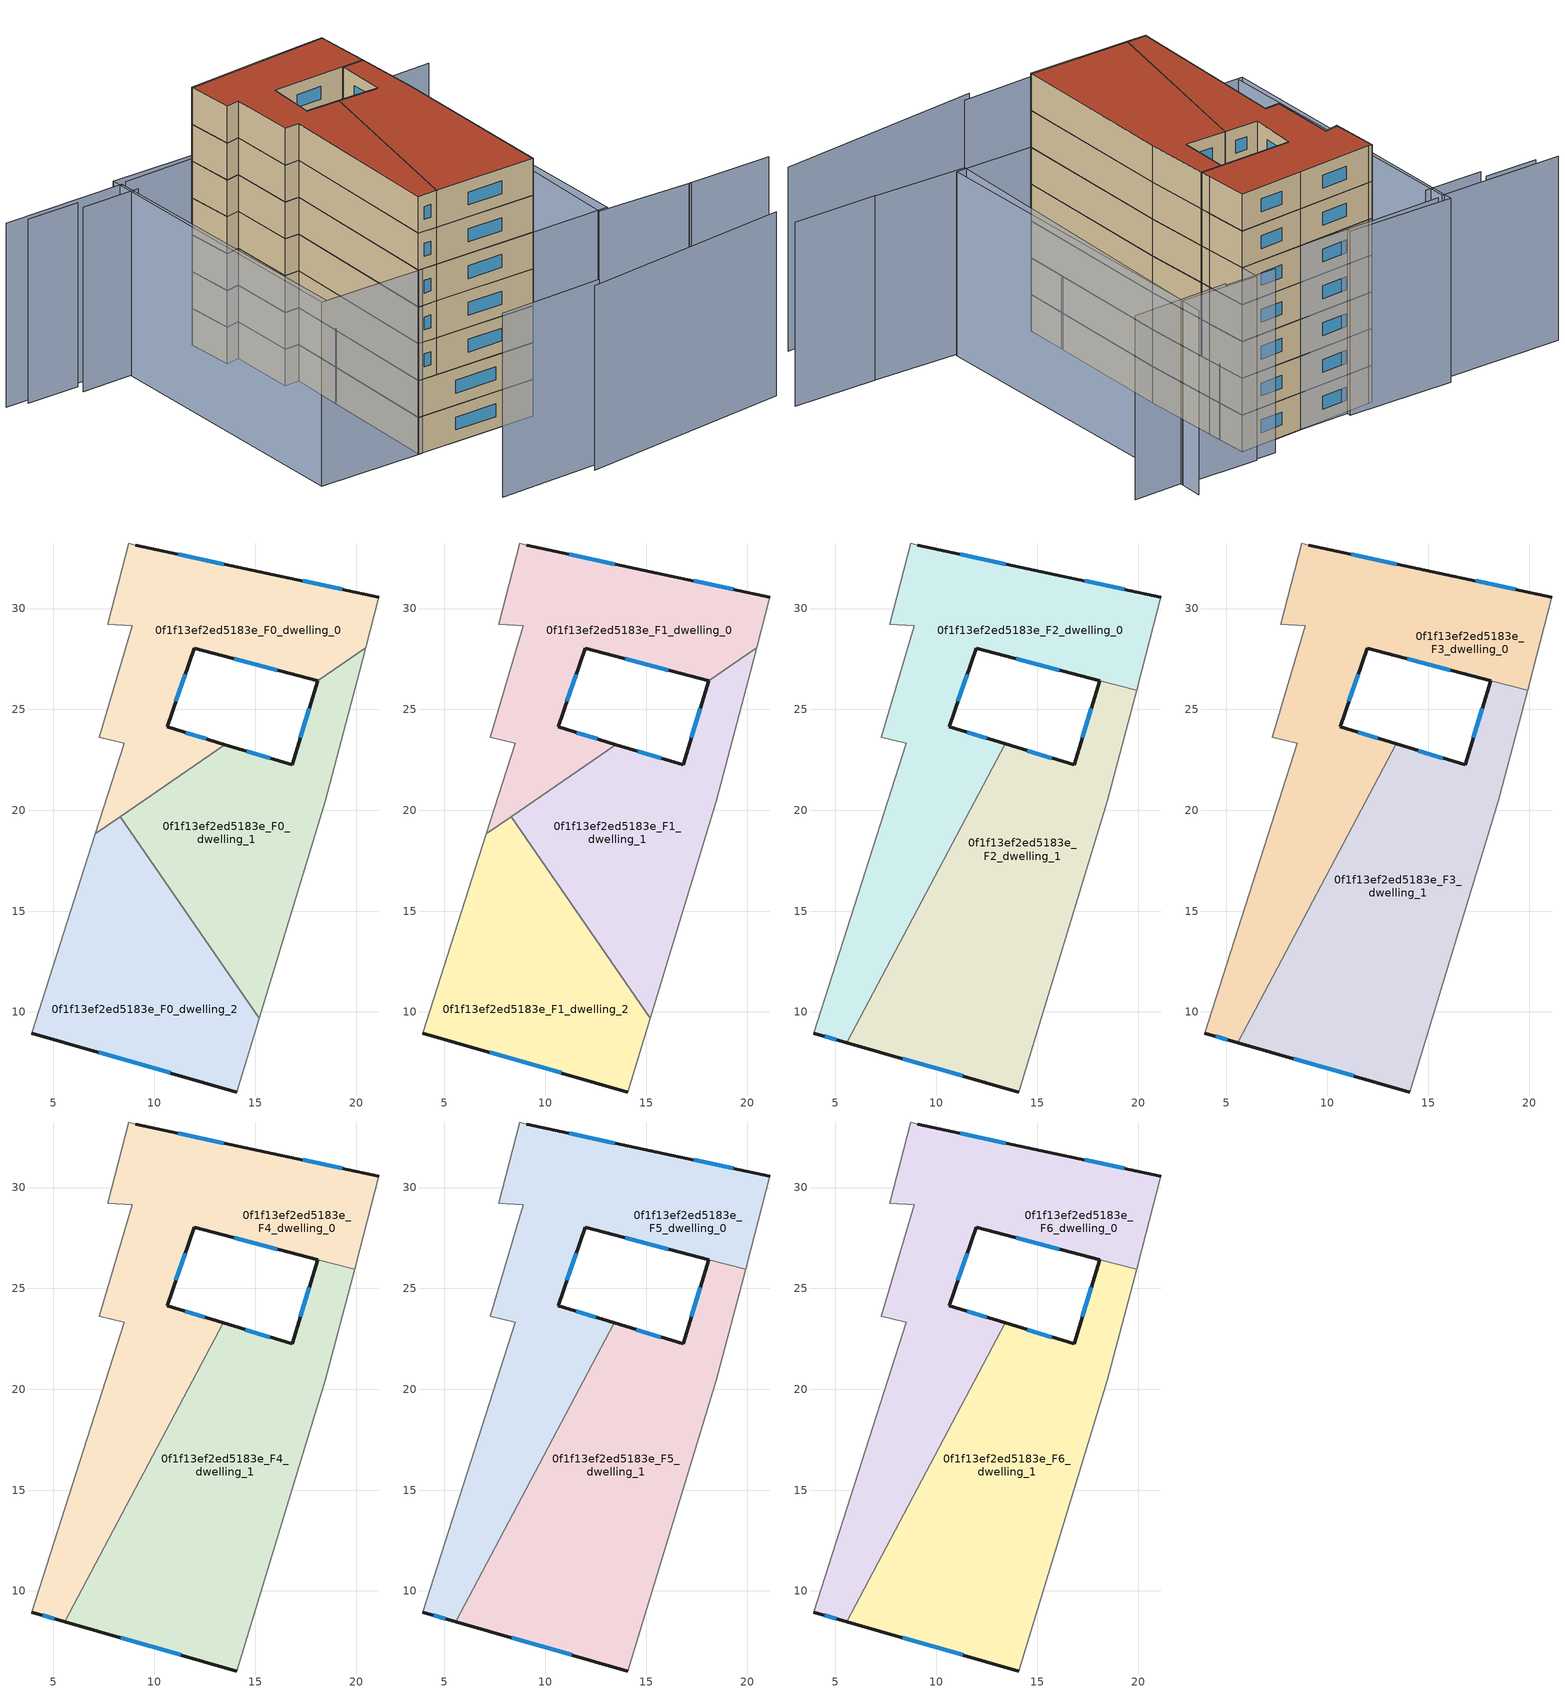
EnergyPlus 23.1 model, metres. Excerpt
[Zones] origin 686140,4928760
0f1f13ef2ed5183e_F0_dwelling_0
 floor ground (EU_floor_Construction): 18.09,26.42 20.48,28.06 21.12,30.56 15.55,31.76 9.08,33.14 8.72,33.25 7.7,29.23 8.9,29.14 7.27,23.62 8.51,23.31 7.08,18.84 13.5,23.26 10.63,24.13 11.98,28.02 z0
 wall outside (EU_wall_Construction): 9.08,33.14 15.55,31.76 21.12,30.56 / 18.09,26.42 11.98,28.02 10.63,24.13 13.5,23.26 z0:3
 wall adiabatic (EU_wall_Construction): 7.08,18.84 8.51,23.31 7.27,23.62 8.9,29.14 7.7,29.23 8.72,33.25 9.08,33.14 / 21.12,30.56 20.48,28.06 z0:3
 wall to 0f1f13ef2ed5183e_F0_dwelling_1 (EU_wall_Construction): 20.48,28.06 18.09,26.42 / 13.5,23.26 8.31,19.69 z0:3
 wall to 0f1f13ef2ed5183e_F0_dwelling_2 (EU_wall_Construction): 8.31,19.69 7.08,18.84 z0:3
 window (EU_Window_Construction): 11.18,32.69 13.45,32.21 / 17.36,31.37 19.31,30.95 / 16.11,26.94 13.97,27.5 / 11.54,26.76 11.07,25.4 / 11.56,23.85 12.57,23.54 z0.98:2.02
0f1f13ef2ed5183e_F0_dwelling_1
 floor ground (EU_floor_Construction): 15.2,9.69 18.48,20.44 20.18,26.91 20.48,28.06 18.1,26.42 16.83,22.25 13.5,23.26 8.31,19.69 z0
 wall outside (EU_wall_Construction): 13.5,23.26 16.83,22.25 18.1,26.42 z0:3
 wall adiabatic (EU_wall_Construction): 20.48,28.06 20.18,26.91 18.48,20.44 15.2,9.69 z0:3
 wall to 0f1f13ef2ed5183e_F0_dwelling_2 (EU_wall_Construction): 15.2,9.69 8.31,19.69 z0:3
 window (EU_Window_Construction): 17.24,23.61 17.69,25.06 / 14.58,22.93 15.75,22.58 z0.98:2.02
0f1f13ef2ed5183e_F0_dwelling_2
 floor ground (EU_floor_Construction): 14.09,6.03 15.2,9.69 8.31,19.69 7.08,18.84 3.93,8.95 z0
 wall outside (EU_wall_Construction): 14.09,6.03 3.93,8.95 z0:3
 wall adiabatic (EU_wall_Construction): 15.2,9.69 14.09,6.03 / 3.93,8.95 7.08,18.84 z0:3
 window (EU_Window_Construction): 10.79,6.98 7.23,8 z0.98:2.02
0f1f13ef2ed5183e_F1_dwelling_0
 floor to 0f1f13ef2ed5183e_F0_dwelling_0 (EU_floor_Construction): 18.09,26.42 20.48,28.06 21.12,30.56 15.55,31.76 9.08,33.14 8.72,33.25 7.7,29.23 8.9,29.14 7.27,23.62 8.51,23.31 7.08,18.84 13.5,23.26 10.63,24.13 11.98,28.02 z3
 wall outside (EU_wall_Construction): 9.08,33.14 15.55,31.76 21.12,30.56 / 18.09,26.42 11.98,28.02 10.63,24.13 13.5,23.26 z3:6
 wall adiabatic (EU_wall_Construction): 7.08,18.84 8.51,23.31 7.27,23.62 8.9,29.14 7.7,29.23 8.72,33.25 9.08,33.14 / 21.12,30.56 20.48,28.06 z3:6
 wall to 0f1f13ef2ed5183e_F1_dwelling_1 (EU_wall_Construction): 20.48,28.06 18.09,26.42 / 13.5,23.26 8.31,19.69 z3:6
 wall to 0f1f13ef2ed5183e_F1_dwelling_2 (EU_wall_Construction): 8.31,19.69 7.08,18.84 z3:6
 window (EU_Window_Construction): 11.18,32.69 13.45,32.21 / 17.36,31.37 19.31,30.95 / 16.11,26.94 13.97,27.5 / 11.54,26.76 11.07,25.4 / 11.56,23.85 12.57,23.54 z3.98:5.02
0f1f13ef2ed5183e_F1_dwelling_1
 floor to 0f1f13ef2ed5183e_F0_dwelling_1 (EU_floor_Construction): 15.2,9.69 18.48,20.44 20.18,26.91 20.48,28.06 18.1,26.42 16.83,22.25 13.5,23.26 8.31,19.69 z3
 wall outside (EU_wall_Construction): 13.5,23.26 16.83,22.25 18.1,26.42 z3:6
 wall adiabatic (EU_wall_Construction): 20.48,28.06 20.18,26.91 18.48,20.44 15.2,9.69 z3:6
 wall to 0f1f13ef2ed5183e_F1_dwelling_2 (EU_wall_Construction): 15.2,9.69 8.31,19.69 z3:6
 window (EU_Window_Construction): 17.24,23.61 17.69,25.06 / 14.58,22.93 15.75,22.58 z3.98:5.02
0f1f13ef2ed5183e_F1_dwelling_2
 floor to 0f1f13ef2ed5183e_F0_dwelling_2 (EU_floor_Construction): 14.09,6.03 15.2,9.69 8.31,19.69 7.08,18.84 3.93,8.95 z3
 wall outside (EU_wall_Construction): 14.09,6.03 3.93,8.95 z3:6
 wall adiabatic (EU_wall_Construction): 15.2,9.69 14.09,6.03 / 3.93,8.95 7.08,18.84 z3:6
 window (EU_Window_Construction): 10.79,6.98 7.23,8 z3.98:5.02
0f1f13ef2ed5183e_F2_dwelling_0
 floor to 0f1f13ef2ed5183e_F1_dwelling_0 (EU_floor_Construction): 18.09,26.42 20.48,28.06 21.12,30.56 15.55,31.76 9.08,33.14 8.72,33.25 7.7,29.23 8.9,29.14 7.27,23.62 8.51,23.31 7.08,18.84 13.33,23.14 13.41,23.29 10.63,24.13 11.98,28.02 z6
 floor to 0f1f13ef2ed5183e_F1_dwelling_1 (EU_floor_Construction): 19.93,25.95 20.18,26.91 20.48,28.06 18.1,26.42 z6; 10.11,17.07 13.33,23.14 8.31,19.69 z6
 floor to 0f1f13ef2ed5183e_F1_dwelling_2 (EU_floor_Construction): 5.56,8.48 10.11,17.07 8.31,19.69 7.08,18.84 3.93,8.95 z6
 wall outside (EU_wall_Construction): 9.08,33.14 15.55,31.76 21.12,30.56 / 18.09,26.42 11.98,28.02 10.63,24.13 13.41,23.29 / 5.56,8.48 3.93,8.95 z6:9
 wall adiabatic (EU_wall_Construction): 21.12,30.56 20.18,26.91 19.93,25.95 / 3.93,8.95 8.51,23.31 7.27,23.62 8.9,29.14 7.7,29.23 8.72,33.25 9.08,33.14 z6:9
 wall to 0f1f13ef2ed5183e_F2_dwelling_1 (EU_wall_Construction): 13.41,23.29 5.56,8.48 / 19.93,25.95 18.1,26.42 z6:9
 window (EU_Window_Construction): 11.18,32.69 13.45,32.21 / 17.36,31.37 19.31,30.95 / 16.11,26.94 13.97,27.5 / 11.54,26.76 11.07,25.4 / 11.53,23.86 12.5,23.56 / 5.03,8.63 4.46,8.8 z6.98:8.02
0f1f13ef2ed5183e_F2_dwelling_1
 floor to 0f1f13ef2ed5183e_F1_dwelling_1 (EU_floor_Construction): 15.2,9.69 18.48,20.44 19.93,25.95 18.1,26.42 16.83,22.25 13.5,23.26 13.33,23.14 10.11,17.07 z6
 floor to 0f1f13ef2ed5183e_F1_dwelling_2 (EU_floor_Construction): 14.09,6.03 15.2,9.69 10.11,17.07 5.56,8.48 z6
 wall outside (EU_wall_Construction): 13.41,23.29 16.83,22.25 18.1,26.42 / 14.09,6.03 5.56,8.48 z6:9
 wall adiabatic (EU_wall_Construction): 19.93,25.95 18.48,20.44 14.09,6.03 z6:9
 window (EU_Window_Construction): 14.52,22.95 15.72,22.59 / 17.24,23.61 17.69,25.06 / 11.32,6.83 8.34,7.69 z6.98:8.02
0f1f13ef2ed5183e_F3_dwelling_0
 floor to 0f1f13ef2ed5183e_F2_dwelling_0 (EU_floor_Construction): 5.56,8.48 13.41,23.29 10.63,24.13 11.98,28.02 18.09,26.42 19.93,25.95 20.18,26.91 21.12,30.56 15.55,31.76 9.08,33.14 8.72,33.25 7.7,29.23 8.9,29.14 7.27,23.62 8.51,23.31 3.93,8.95 z9
 wall outside (EU_wall_Construction): 9.08,33.14 15.55,31.76 21.12,30.56 / 18.09,26.42 11.98,28.02 10.63,24.13 13.41,23.29 / 5.56,8.48 3.93,8.95 z9:12
 wall adiabatic (EU_wall_Construction): 21.12,30.56 20.18,26.91 19.93,25.95 / 3.93,8.95 8.51,23.31 7.27,23.62 8.9,29.14 7.7,29.23 8.72,33.25 9.08,33.14 z9:12
 wall to 0f1f13ef2ed5183e_F3_dwelling_1 (EU_wall_Construction): 13.41,23.29 5.56,8.48 / 19.93,25.95 18.1,26.42 z9:12
 window (EU_Window_Construction): 11.18,32.69 13.45,32.21 / 17.36,31.37 19.31,30.95 / 16.11,26.94 13.97,27.5 / 11.54,26.76 11.07,25.4 / 11.53,23.86 12.5,23.56 / 5.03,8.63 4.46,8.8 z9.98:11.02
0f1f13ef2ed5183e_F3_dwelling_1
 floor to 0f1f13ef2ed5183e_F2_dwelling_1 (EU_floor_Construction): 14.09,6.03 18.48,20.44 19.93,25.95 18.1,26.43 16.83,22.25 13.41,23.29 5.56,8.48 z9
 wall outside (EU_wall_Construction): 13.41,23.29 16.83,22.25 18.1,26.42 / 14.09,6.03 5.56,8.48 z9:12
 wall adiabatic (EU_wall_Construction): 19.93,25.95 18.48,20.44 14.09,6.03 z9:12
 window (EU_Window_Construction): 14.52,22.95 15.72,22.59 / 17.24,23.61 17.69,25.06 / 11.32,6.83 8.34,7.69 z9.98:11.02
0f1f13ef2ed5183e_F4_dwelling_0
 floor to 0f1f13ef2ed5183e_F3_dwelling_0 (EU_floor_Construction): 5.56,8.48 13.41,23.29 10.63,24.13 11.98,28.02 18.09,26.42 19.93,25.95 20.18,26.91 21.12,30.56 15.55,31.76 9.08,33.14 8.72,33.25 7.7,29.23 8.9,29.14 7.27,23.62 8.51,23.31 3.93,8.95 z12
 wall outside (EU_wall_Construction): 9.08,33.14 15.55,31.76 21.12,30.56 / 18.09,26.42 11.98,28.02 10.63,24.13 13.41,23.29 / 5.56,8.48 3.93,8.95 z12:15
 wall adiabatic (EU_wall_Construction): 21.12,30.56 20.18,26.91 19.93,25.95 / 3.93,8.95 8.51,23.31 7.27,23.62 8.9,29.14 7.7,29.23 8.72,33.25 9.08,33.14 z12:15
 wall to 0f1f13ef2ed5183e_F4_dwelling_1 (EU_wall_Construction): 13.41,23.29 5.56,8.48 / 19.93,25.95 18.1,26.42 z12:15
 window (EU_Window_Construction): 11.18,32.69 13.45,32.21 / 17.36,31.37 19.31,30.95 / 16.11,26.94 13.97,27.5 / 11.54,26.76 11.07,25.4 / 11.53,23.86 12.5,23.56 / 5.03,8.63 4.46,8.8 z12.98:14.02
0f1f13ef2ed5183e_F4_dwelling_1
 floor to 0f1f13ef2ed5183e_F3_dwelling_1 (EU_floor_Construction): 14.09,6.03 18.48,20.44 19.93,25.95 18.1,26.43 16.83,22.25 13.41,23.29 5.56,8.48 z12
 wall outside (EU_wall_Construction): 13.41,23.29 16.83,22.25 18.1,26.42 / 14.09,6.03 5.56,8.48 z12:15
 wall adiabatic (EU_wall_Construction): 19.93,25.95 18.48,20.44 14.09,6.03 z12:15
 window (EU_Window_Construction): 14.52,22.95 15.72,22.59 / 17.24,23.61 17.69,25.06 / 11.32,6.83 8.34,7.69 z12.98:14.02
0f1f13ef2ed5183e_F5_dwelling_0
 floor to 0f1f13ef2ed5183e_F4_dwelling_0 (EU_floor_Construction): 5.56,8.48 13.41,23.29 10.63,24.13 11.98,28.02 18.09,26.42 19.93,25.95 20.18,26.91 21.12,30.56 15.55,31.76 9.08,33.14 8.72,33.25 7.7,29.23 8.9,29.14 7.27,23.62 8.51,23.31 3.93,8.95 z15
 wall outside (EU_wall_Construction): 9.08,33.14 15.55,31.76 21.12,30.56 / 18.09,26.42 11.98,28.02 10.63,24.13 13.41,23.29 / 5.56,8.48 3.93,8.95 z15:18
 wall adiabatic (EU_wall_Construction): 21.12,30.56 20.18,26.91 19.93,25.95 / 3.93,8.95 8.51,23.31 7.27,23.62 8.9,29.14 7.7,29.23 8.72,33.25 9.08,33.14 z15:18
 wall to 0f1f13ef2ed5183e_F5_dwelling_1 (EU_wall_Construction): 13.41,23.29 5.56,8.48 / 19.93,25.95 18.1,26.42 z15:18
 window (EU_Window_Construction): 11.18,32.69 13.45,32.21 / 17.36,31.37 19.31,30.95 / 16.11,26.94 13.97,27.5 / 11.54,26.76 11.07,25.4 / 11.53,23.86 12.5,23.56 / 5.03,8.63 4.46,8.8 z15.98:17.02
0f1f13ef2ed5183e_F5_dwelling_1
 floor to 0f1f13ef2ed5183e_F4_dwelling_1 (EU_floor_Construction): 14.09,6.03 18.48,20.44 19.93,25.95 18.1,26.43 16.83,22.25 13.41,23.29 5.56,8.48 z15
 wall outside (EU_wall_Construction): 13.41,23.29 16.83,22.25 18.1,26.42 / 14.09,6.03 5.56,8.48 z15:18
 wall adiabatic (EU_wall_Construction): 19.93,25.95 18.48,20.44 14.09,6.03 z15:18
 window (EU_Window_Construction): 14.52,22.95 15.72,22.59 / 17.24,23.61 17.69,25.06 / 11.32,6.83 8.34,7.69 z15.98:17.02
0f1f13ef2ed5183e_F6_dwelling_0
 floor to 0f1f13ef2ed5183e_F5_dwelling_0 (EU_floor_Construction): 5.56,8.48 13.41,23.29 10.63,24.13 11.98,28.02 18.09,26.42 19.93,25.95 20.18,26.91 21.12,30.56 15.55,31.76 9.08,33.14 8.72,33.25 7.7,29.23 8.9,29.14 7.27,23.62 8.51,23.31 3.93,8.95 z18
 wall outside (EU_wall_Construction): 9.08,33.14 15.55,31.76 21.12,30.56 / 18.09,26.42 11.98,28.02 10.63,24.13 13.41,23.29 / 5.56,8.48 3.93,8.95 z18:21
 wall adiabatic (EU_wall_Construction): 21.12,30.56 20.18,26.91 19.93,25.95 / 3.93,8.95 8.51,23.31 7.27,23.62 8.9,29.14 7.7,29.23 8.72,33.25 9.08,33.14 z18:21
 wall to 0f1f13ef2ed5183e_F6_dwelling_1 (EU_wall_Construction): 13.41,23.29 5.56,8.48 / 19.93,25.95 18.1,26.42 z18:21
 window (EU_Window_Construction): 11.18,32.69 13.45,32.21 / 17.36,31.37 19.31,30.95 / 16.11,26.94 13.97,27.5 / 11.54,26.76 11.07,25.4 / 11.53,23.86 12.5,23.56 / 5.03,8.63 4.46,8.8 z18.98:20.02
 roof outside (EU_roof_Construction): 21.12,30.56 20.18,26.91 19.93,25.95 18.09,26.42 11.98,28.02 10.63,24.13 13.41,23.29 5.56,8.48 3.93,8.95 8.51,23.31 7.27,23.62 8.9,29.14 7.7,29.23 8.72,33.25 9.08,33.14 15.55,31.76 z21
0f1f13ef2ed5183e_F6_dwelling_1
 floor to 0f1f13ef2ed5183e_F5_dwelling_1 (EU_floor_Construction): 14.09,6.03 18.48,20.44 19.93,25.95 18.1,26.43 16.83,22.25 13.41,23.29 5.56,8.48 z18
 wall outside (EU_wall_Construction): 13.41,23.29 16.83,22.25 18.1,26.42 / 14.09,6.03 5.56,8.48 z18:21
 wall adiabatic (EU_wall_Construction): 19.93,25.95 18.48,20.44 14.09,6.03 z18:21
 window (EU_Window_Construction): 14.52,22.95 15.72,22.59 / 17.24,23.61 17.69,25.06 / 11.32,6.83 8.34,7.69 z18.98:20.02
 roof outside (EU_roof_Construction): 19.93,25.95 18.48,20.44 14.09,6.03 5.56,8.48 13.41,23.29 16.83,22.25 18.1,26.43 z21
shading: 9.53,-2.98 27.45,-6.21 / 1.82,-0.33 10.66,-2.57 / 34.52,-0.3 27.5,1.75 / 27.67,1.7 19.76,4.23 / 19.76,4.23 28.77,32.3 / -7.76,37.94 2.55,35.02 / 2.55,35.02 -4.11,11.5 / 32.21,29.07 23.95,31.19 / 24,31.4 19.76,32.59 / 19.86,30.63 3.06,35.04 / 2.64,33.58 -2.29,34.97 / -1.88,35.74 -6.27,37 / 14.09,6.03 21.61,32.26 / 21.61,32.26 28.15,30.38 / 28.15,30.38 20.63,4.16 / 20.63,4.16 14.09,6.03 / -4.6,11.47 2.6,35.83 / 2.6,35.83 11.44,33.22 / 11.44,33.22 4.24,8.86 / 4.24,8.86 -4.6,11.47 z0:15
[Building]
EU S2 Campaign: North Axis=0; Terrain=City; Solar Distribution=FullExterior
[Site:Location]
Bologna: Latitude=44.5; Longitude=11.25; Time Zone=1; Elevation=37
[SizingPeriod:WeatherFileDays]
AnnualSizingPeriod: Begin Month=1; Begin Day of Month=1; End Month=12; End Day of Month=31; Day of Week for Start Day=Monday; Use Weather File Daylight Saving Period=No; Use Weather File Rain and Snow Indicators=No
[MATERIAL]
EU_InternalMass_Material: Roughness=MediumRough; Thickness=0.1; Conductivity=1; Density=1800; Specific Heat=900; Thermal Absorptance=0.9; Solar Absorptance=0.7; Visible Absorptance=0.7
[MATERIAL:NOMASS] Roughness=MediumRough; Thermal Absorptance=0.9; Solar Absorptance=0.7; Visible Absorptance=0.7
Name | Thermal Resistance
EU_wall_NoMass | 0.905828
EU_roof_NoMass | 0.37593
EU_floor_NoMass | 0.67114
[WINDOWMATERIAL:SIMPLEGLAZINGSYSTEM]
EU_Window_SimpleGlazing: UFactor=4.52486; Solar Heat Gain Coefficient=0.85; Visible Transmittance=0.85
[CONSTRUCTION]
EU_wall_Construction: EU_wall_NoMass
EU_roof_Construction: EU_roof_NoMass
EU_floor_Construction: EU_floor_NoMass
EU_InternalMass_Construction: EU_InternalMass_Material
EU_Window_Construction: EU_Window_SimpleGlazing
[ZONE] Type=1; Multiplier=1; Ceiling Height=autocalculate; Floor Area=autocalculate; Part of Total Floor Area=Yes
Name | Volume
0f1f13ef2ed5183e_F0_dwelling_0; 0f1f13ef2ed5183e_F1_dwelling_0 | 251.52
0f1f13ef2ed5183e_F2_dwelling_0; 0f1f13ef2ed5183e_F3_dwelling_0; 0f1f13ef2ed5183e_F4_dwelling_0; 0f1f13ef2ed5183e_F5_dwelling_0; 0f1f13ef2ed5183e_F6_dwelling_0 | 371.349
0f1f13ef2ed5183e_F0_dwelling_1; 0f1f13ef2ed5183e_F1_dwelling_1 | 251.511
0f1f13ef2ed5183e_F2_dwelling_1 | 383.222
0f1f13ef2ed5183e_F3_dwelling_1; 0f1f13ef2ed5183e_F4_dwelling_1; 0f1f13ef2ed5183e_F5_dwelling_1; 0f1f13ef2ed5183e_F6_dwelling_1 | 383.239
0f1f13ef2ed5183e_F0_dwelling_2; 0f1f13ef2ed5183e_F1_dwelling_2 | 251.525
[INTERNALMASS] Construction=EU_InternalMass_Construction
Name | Zone or ZoneList | Surface Area
0f1f13ef2ed5183e_F0_dwelling_0_EU_InternalMass | 0f1f13ef2ed5183e_F0_dwelling_0 | 83.8427
0f1f13ef2ed5183e_F0_dwelling_1_EU_InternalMass | 0f1f13ef2ed5183e_F0_dwelling_1 | 83.8413
0f1f13ef2ed5183e_F0_dwelling_2_EU_InternalMass | 0f1f13ef2ed5183e_F0_dwelling_2 | 83.8414
0f1f13ef2ed5183e_F1_dwelling_0_EU_InternalMass | 0f1f13ef2ed5183e_F1_dwelling_0 | 83.8427
0f1f13ef2ed5183e_F1_dwelling_1_EU_InternalMass | 0f1f13ef2ed5183e_F1_dwelling_1 | 83.8413
0f1f13ef2ed5183e_F1_dwelling_2_EU_InternalMass | 0f1f13ef2ed5183e_F1_dwelling_2 | 83.8414
0f1f13ef2ed5183e_F2_dwelling_0_EU_InternalMass | 0f1f13ef2ed5183e_F2_dwelling_0 | 123.779
0f1f13ef2ed5183e_F2_dwelling_1_EU_InternalMass | 0f1f13ef2ed5183e_F2_dwelling_1 | 127.747
0f1f13ef2ed5183e_F3_dwelling_0_EU_InternalMass | 0f1f13ef2ed5183e_F3_dwelling_0 | 123.779
0f1f13ef2ed5183e_F3_dwelling_1_EU_InternalMass | 0f1f13ef2ed5183e_F3_dwelling_1 | 127.747
0f1f13ef2ed5183e_F4_dwelling_0_EU_InternalMass | 0f1f13ef2ed5183e_F4_dwelling_0 | 123.779
0f1f13ef2ed5183e_F4_dwelling_1_EU_InternalMass | 0f1f13ef2ed5183e_F4_dwelling_1 | 127.747
0f1f13ef2ed5183e_F5_dwelling_0_EU_InternalMass | 0f1f13ef2ed5183e_F5_dwelling_0 | 123.779
0f1f13ef2ed5183e_F5_dwelling_1_EU_InternalMass | 0f1f13ef2ed5183e_F5_dwelling_1 | 127.747
0f1f13ef2ed5183e_F6_dwelling_0_EU_InternalMass | 0f1f13ef2ed5183e_F6_dwelling_0 | 123.779
0f1f13ef2ed5183e_F6_dwelling_1_EU_InternalMass | 0f1f13ef2ed5183e_F6_dwelling_1 | 127.747
[OTHEREQUIPMENT] Fuel Type=Electricity; Design Level Calculation Method=Watts/Area; Power per Zone Floor Area=1; Fraction Latent=0; Fraction Radiant=0; Fraction Lost=0; Carbon Dioxide Generation Rate=0; EndUse Subcategory=EU_Step8_InternalGains
Name | Zone or ZoneList or Space or SpaceList | Schedule
EU_Step8_InternalGain_0f1f13ef2ed5183e_F0_dwelling_0_f000 | 0f1f13ef2ed5183e_F0_dwelling_0 | EU_Step8_GainSchedule_0f1f13ef2ed5183e_F0_dwelling_0_f000
EU_Step8_InternalGain_0f1f13ef2ed5183e_F0_dwelling_1_f000 | 0f1f13ef2ed5183e_F0_dwelling_1 | EU_Step8_GainSchedule_0f1f13ef2ed5183e_F0_dwelling_1_f000
EU_Step8_InternalGain_0f1f13ef2ed5183e_F0_dwelling_2_f000 | 0f1f13ef2ed5183e_F0_dwelling_2 | EU_Step8_GainSchedule_0f1f13ef2ed5183e_F0_dwelling_2_f000
EU_Step8_InternalGain_0f1f13ef2ed5183e_F1_dwelling_0_f000 | 0f1f13ef2ed5183e_F1_dwelling_0 | EU_Step8_GainSchedule_0f1f13ef2ed5183e_F1_dwelling_0_f000
EU_Step8_InternalGain_0f1f13ef2ed5183e_F1_dwelling_1_f000 | 0f1f13ef2ed5183e_F1_dwelling_1 | EU_Step8_GainSchedule_0f1f13ef2ed5183e_F1_dwelling_1_f000
EU_Step8_InternalGain_0f1f13ef2ed5183e_F1_dwelling_2_f000 | 0f1f13ef2ed5183e_F1_dwelling_2 | EU_Step8_GainSchedule_0f1f13ef2ed5183e_F1_dwelling_2_f000
EU_Step8_InternalGain_0f1f13ef2ed5183e_F2_dwelling_0_f000 | 0f1f13ef2ed5183e_F2_dwelling_0 | EU_Step8_GainSchedule_0f1f13ef2ed5183e_F2_dwelling_0_f000
EU_Step8_InternalGain_0f1f13ef2ed5183e_F2_dwelling_1_f000 | 0f1f13ef2ed5183e_F2_dwelling_1 | EU_Step8_GainSchedule_0f1f13ef2ed5183e_F2_dwelling_1_f000
EU_Step8_InternalGain_0f1f13ef2ed5183e_F3_dwelling_0_f000 | 0f1f13ef2ed5183e_F3_dwelling_0 | EU_Step8_GainSchedule_0f1f13ef2ed5183e_F3_dwelling_0_f000
EU_Step8_InternalGain_0f1f13ef2ed5183e_F3_dwelling_1_f000 | 0f1f13ef2ed5183e_F3_dwelling_1 | EU_Step8_GainSchedule_0f1f13ef2ed5183e_F3_dwelling_1_f000
EU_Step8_InternalGain_0f1f13ef2ed5183e_F4_dwelling_0_f000 | 0f1f13ef2ed5183e_F4_dwelling_0 | EU_Step8_GainSchedule_0f1f13ef2ed5183e_F4_dwelling_0_f000
EU_Step8_InternalGain_0f1f13ef2ed5183e_F4_dwelling_1_f000 | 0f1f13ef2ed5183e_F4_dwelling_1 | EU_Step8_GainSchedule_0f1f13ef2ed5183e_F4_dwelling_1_f000
EU_Step8_InternalGain_0f1f13ef2ed5183e_F5_dwelling_0_f000 | 0f1f13ef2ed5183e_F5_dwelling_0 | EU_Step8_GainSchedule_0f1f13ef2ed5183e_F5_dwelling_0_f000
EU_Step8_InternalGain_0f1f13ef2ed5183e_F5_dwelling_1_f000 | 0f1f13ef2ed5183e_F5_dwelling_1 | EU_Step8_GainSchedule_0f1f13ef2ed5183e_F5_dwelling_1_f000
EU_Step8_InternalGain_0f1f13ef2ed5183e_F6_dwelling_0_f000 | 0f1f13ef2ed5183e_F6_dwelling_0 | EU_Step8_GainSchedule_0f1f13ef2ed5183e_F6_dwelling_0_f000
EU_Step8_InternalGain_0f1f13ef2ed5183e_F6_dwelling_1_f000 | 0f1f13ef2ed5183e_F6_dwelling_1 | EU_Step8_GainSchedule_0f1f13ef2ed5183e_F6_dwelling_1_f000
[ZONEVENTILATION:DESIGNFLOWRATE] Schedule=EU_AlwaysOn; Design Flow Rate Calculation Method=AirChanges/Hour; Air Changes per Hour=0.73129; Ventilation Type=Natural; Fan Pressure Rise=0; Fan Total Efficiency=1; Constant Term Coefficient=1; Temperature Term Coefficient=0; Velocity Term Coefficient=0; Velocity Squared Term Coefficient=0; Minimum Indoor Temperature=-100; Maximum Indoor Temperature=100; Delta Temperature=-100; Minimum Outdoor Temperature=-100; Maximum Outdoor Temperature=100; Maximum Wind Speed=40
Name | Zone or ZoneList or Space or SpaceList
EU_ConstantAir_0f1f13ef2ed5183e_F0_dwelling_0 | 0f1f13ef2ed5183e_F0_dwelling_0
EU_ConstantAir_0f1f13ef2ed5183e_F0_dwelling_1 | 0f1f13ef2ed5183e_F0_dwelling_1
EU_ConstantAir_0f1f13ef2ed5183e_F0_dwelling_2 | 0f1f13ef2ed5183e_F0_dwelling_2
EU_ConstantAir_0f1f13ef2ed5183e_F1_dwelling_0 | 0f1f13ef2ed5183e_F1_dwelling_0
EU_ConstantAir_0f1f13ef2ed5183e_F1_dwelling_1 | 0f1f13ef2ed5183e_F1_dwelling_1
EU_ConstantAir_0f1f13ef2ed5183e_F1_dwelling_2 | 0f1f13ef2ed5183e_F1_dwelling_2
EU_ConstantAir_0f1f13ef2ed5183e_F2_dwelling_0 | 0f1f13ef2ed5183e_F2_dwelling_0
EU_ConstantAir_0f1f13ef2ed5183e_F2_dwelling_1 | 0f1f13ef2ed5183e_F2_dwelling_1
EU_ConstantAir_0f1f13ef2ed5183e_F3_dwelling_0 | 0f1f13ef2ed5183e_F3_dwelling_0
EU_ConstantAir_0f1f13ef2ed5183e_F3_dwelling_1 | 0f1f13ef2ed5183e_F3_dwelling_1
EU_ConstantAir_0f1f13ef2ed5183e_F4_dwelling_0 | 0f1f13ef2ed5183e_F4_dwelling_0
EU_ConstantAir_0f1f13ef2ed5183e_F4_dwelling_1 | 0f1f13ef2ed5183e_F4_dwelling_1
EU_ConstantAir_0f1f13ef2ed5183e_F5_dwelling_0 | 0f1f13ef2ed5183e_F5_dwelling_0
EU_ConstantAir_0f1f13ef2ed5183e_F5_dwelling_1 | 0f1f13ef2ed5183e_F5_dwelling_1
EU_ConstantAir_0f1f13ef2ed5183e_F6_dwelling_0 | 0f1f13ef2ed5183e_F6_dwelling_0
EU_ConstantAir_0f1f13ef2ed5183e_F6_dwelling_1 | 0f1f13ef2ed5183e_F6_dwelling_1
[HVACTEMPLATE:THERMOSTAT] Constant Heating Setpoint=20; Constant Cooling Setpoint=50
EU_HeatOnly_0f1f13ef2ed5183e_F0_dwelling_0; EU_HeatOnly_0f1f13ef2ed5183e_F0_dwelling_1; EU_HeatOnly_0f1f13ef2ed5183e_F0_dwelling_2; EU_HeatOnly_0f1f13ef2ed5183e_F1_dwelling_0; EU_HeatOnly_0f1f13ef2ed5183e_F1_dwelling_1; EU_HeatOnly_0f1f13ef2ed5183e_F1_dwelling_2; EU_HeatOnly_0f1f13ef2ed5183e_F2_dwelling_0; EU_HeatOnly_0f1f13ef2ed5183e_F2_dwelling_1; EU_HeatOnly_0f1f13ef2ed5183e_F3_dwelling_0; EU_HeatOnly_0f1f13ef2ed5183e_F3_dwelling_1; EU_HeatOnly_0f1f13ef2ed5183e_F4_dwelling_0; EU_HeatOnly_0f1f13ef2ed5183e_F4_dwelling_1; EU_HeatOnly_0f1f13ef2ed5183e_F5_dwelling_0; EU_HeatOnly_0f1f13ef2ed5183e_F5_dwelling_1; EU_HeatOnly_0f1f13ef2ed5183e_F6_dwelling_0; EU_HeatOnly_0f1f13ef2ed5183e_F6_dwelling_1
[HVACTEMPLATE:ZONE:IDEALLOADSAIRSYSTEM] System Availability Schedule=EU_AlwaysOn; Maximum Heating Supply Air Temperature=50; Minimum Cooling Supply Air Temperature=13; Maximum Heating Supply Air Humidity Ratio=0.0156; Minimum Cooling Supply Air Humidity Ratio=0.0077; Heating Limit=NoLimit; Cooling Limit=NoLimit; Heating Availability Schedule=EU_AlwaysOn; Cooling Availability Schedule=EU_CoolingOff; Dehumidification Control Type=ConstantSensibleHeatRatio; Cooling Sensible Heat Ratio=0.7; Dehumidification Setpoint=60; Humidification Control Type=None; Humidification Setpoint=30; Outdoor Air Method=None; Outdoor Air Flow Rate per Person=0.00944; Outdoor Air Flow Rate per Zone Floor Area=0; Outdoor Air Flow Rate per Zone=0; Demand Controlled Ventilation Type=None; Outdoor Air Economizer Type=NoEconomizer; Heat Recovery Type=None; Sensible Heat Recovery Effectiveness=0.7; Latent Heat Recovery Effectiveness=0.65
Name | Template Thermostat
0f1f13ef2ed5183e_F0_dwelling_0 | EU_HeatOnly_0f1f13ef2ed5183e_F0_dwelling_0
0f1f13ef2ed5183e_F0_dwelling_1 | EU_HeatOnly_0f1f13ef2ed5183e_F0_dwelling_1
0f1f13ef2ed5183e_F0_dwelling_2 | EU_HeatOnly_0f1f13ef2ed5183e_F0_dwelling_2
0f1f13ef2ed5183e_F1_dwelling_0 | EU_HeatOnly_0f1f13ef2ed5183e_F1_dwelling_0
0f1f13ef2ed5183e_F1_dwelling_1 | EU_HeatOnly_0f1f13ef2ed5183e_F1_dwelling_1
0f1f13ef2ed5183e_F1_dwelling_2 | EU_HeatOnly_0f1f13ef2ed5183e_F1_dwelling_2
0f1f13ef2ed5183e_F2_dwelling_0 | EU_HeatOnly_0f1f13ef2ed5183e_F2_dwelling_0
0f1f13ef2ed5183e_F2_dwelling_1 | EU_HeatOnly_0f1f13ef2ed5183e_F2_dwelling_1
0f1f13ef2ed5183e_F3_dwelling_0 | EU_HeatOnly_0f1f13ef2ed5183e_F3_dwelling_0
0f1f13ef2ed5183e_F3_dwelling_1 | EU_HeatOnly_0f1f13ef2ed5183e_F3_dwelling_1
0f1f13ef2ed5183e_F4_dwelling_0 | EU_HeatOnly_0f1f13ef2ed5183e_F4_dwelling_0
0f1f13ef2ed5183e_F4_dwelling_1 | EU_HeatOnly_0f1f13ef2ed5183e_F4_dwelling_1
0f1f13ef2ed5183e_F5_dwelling_0 | EU_HeatOnly_0f1f13ef2ed5183e_F5_dwelling_0
0f1f13ef2ed5183e_F5_dwelling_1 | EU_HeatOnly_0f1f13ef2ed5183e_F5_dwelling_1
0f1f13ef2ed5183e_F6_dwelling_0 | EU_HeatOnly_0f1f13ef2ed5183e_F6_dwelling_0
0f1f13ef2ed5183e_F6_dwelling_1 | EU_HeatOnly_0f1f13ef2ed5183e_F6_dwelling_1
[SIZING:ZONE] Zone Cooling Design Supply Air Temperature Input Method=SupplyAirTemperature; Zone Cooling Design Supply Air Temperature=13; Zone Heating Design Supply Air Temperature Input Method=SupplyAirTemperature; Zone Heating Design Supply Air Temperature=50; Zone Cooling Design Supply Air Humidity Ratio=0.008; Zone Heating Design Supply Air Humidity Ratio=0.008; Cooling Design Air Flow Method=DesignDay; Cooling Design Air Flow Rate=0; Cooling Minimum Air Flow per Zone Floor Area=0.000762; Cooling Minimum Air Flow=0; Cooling Minimum Air Flow Fraction=0.2; Heating Design Air Flow Method=DesignDay; Heating Design Air Flow Rate=0; Heating Maximum Air Flow per Zone Floor Area=0.002032; Heating Maximum Air Flow=0.141576; Heating Maximum Air Flow Fraction=0.3; Account for Dedicated Outdoor Air System=No; Dedicated Outdoor Air System Control Strategy=NeutralSupplyAir; Dedicated Outdoor Air Low Setpoint Temperature for Design=autosize; Dedicated Outdoor Air High Setpoint Temperature for Design=autosize; Zone Load Sizing Method=Sensible Load Only No Latent Load; Zone Latent Cooling Design Supply Air Humidity Ratio Input Method=HumidityRatioDifference; Zone Cooling Design Supply Air Humidity Ratio Difference=0.005; Zone Latent Heating Design Supply Air Humidity Ratio Input Method=HumidityRatioDifference; Zone Humidification Design Supply Air Humidity Ratio Difference=0.005
0f1f13ef2ed5183e_F0_dwelling_0; 0f1f13ef2ed5183e_F0_dwelling_1; 0f1f13ef2ed5183e_F0_dwelling_2; 0f1f13ef2ed5183e_F1_dwelling_0; 0f1f13ef2ed5183e_F1_dwelling_1; 0f1f13ef2ed5183e_F1_dwelling_2; 0f1f13ef2ed5183e_F2_dwelling_0; 0f1f13ef2ed5183e_F2_dwelling_1; 0f1f13ef2ed5183e_F3_dwelling_0; 0f1f13ef2ed5183e_F3_dwelling_1; 0f1f13ef2ed5183e_F4_dwelling_0; 0f1f13ef2ed5183e_F4_dwelling_1; 0f1f13ef2ed5183e_F5_dwelling_0; 0f1f13ef2ed5183e_F5_dwelling_1; 0f1f13ef2ed5183e_F6_dwelling_0; 0f1f13ef2ed5183e_F6_dwelling_1
[SCHEDULE:CONSTANT]
Name | Hourly Value
EU_AlwaysOn | 1
EU_CoolingOff | 0
[SCHEDULE:FILE] Column Number=1; Rows to Skip at Top=0; Number of Hours of Data=8760; Column Separator=Comma; Interpolate to Timestep=No; Minutes per Item=60; Adjust Schedule for Daylight Savings=Yes
Name | File
EU_Step8_GainSchedule_0f1f13ef2ed5183e_F0_dwelling_0_f000 | ../../schedules/0f1f13ef2ed5183e/0f1f13ef2ed5183e_F0_dwelling_0_f000_gain.csv
EU_Step8_GainSchedule_0f1f13ef2ed5183e_F0_dwelling_1_f000 | ../../schedules/0f1f13ef2ed5183e/0f1f13ef2ed5183e_F0_dwelling_1_f000_gain.csv
EU_Step8_GainSchedule_0f1f13ef2ed5183e_F0_dwelling_2_f000 | ../../schedules/0f1f13ef2ed5183e/0f1f13ef2ed5183e_F0_dwelling_2_f000_gain.csv
EU_Step8_GainSchedule_0f1f13ef2ed5183e_F1_dwelling_0_f000 | ../../schedules/0f1f13ef2ed5183e/0f1f13ef2ed5183e_F1_dwelling_0_f000_gain.csv
EU_Step8_GainSchedule_0f1f13ef2ed5183e_F1_dwelling_1_f000 | ../../schedules/0f1f13ef2ed5183e/0f1f13ef2ed5183e_F1_dwelling_1_f000_gain.csv
EU_Step8_GainSchedule_0f1f13ef2ed5183e_F1_dwelling_2_f000 | ../../schedules/0f1f13ef2ed5183e/0f1f13ef2ed5183e_F1_dwelling_2_f000_gain.csv
EU_Step8_GainSchedule_0f1f13ef2ed5183e_F2_dwelling_0_f000 | ../../schedules/0f1f13ef2ed5183e/0f1f13ef2ed5183e_F2_dwelling_0_f000_gain.csv
EU_Step8_GainSchedule_0f1f13ef2ed5183e_F2_dwelling_1_f000 | ../../schedules/0f1f13ef2ed5183e/0f1f13ef2ed5183e_F2_dwelling_1_f000_gain.csv
EU_Step8_GainSchedule_0f1f13ef2ed5183e_F3_dwelling_0_f000 | ../../schedules/0f1f13ef2ed5183e/0f1f13ef2ed5183e_F3_dwelling_0_f000_gain.csv
EU_Step8_GainSchedule_0f1f13ef2ed5183e_F3_dwelling_1_f000 | ../../schedules/0f1f13ef2ed5183e/0f1f13ef2ed5183e_F3_dwelling_1_f000_gain.csv
EU_Step8_GainSchedule_0f1f13ef2ed5183e_F4_dwelling_0_f000 | ../../schedules/0f1f13ef2ed5183e/0f1f13ef2ed5183e_F4_dwelling_0_f000_gain.csv
EU_Step8_GainSchedule_0f1f13ef2ed5183e_F4_dwelling_1_f000 | ../../schedules/0f1f13ef2ed5183e/0f1f13ef2ed5183e_F4_dwelling_1_f000_gain.csv
EU_Step8_GainSchedule_0f1f13ef2ed5183e_F5_dwelling_0_f000 | ../../schedules/0f1f13ef2ed5183e/0f1f13ef2ed5183e_F5_dwelling_0_f000_gain.csv
EU_Step8_GainSchedule_0f1f13ef2ed5183e_F5_dwelling_1_f000 | ../../schedules/0f1f13ef2ed5183e/0f1f13ef2ed5183e_F5_dwelling_1_f000_gain.csv
EU_Step8_GainSchedule_0f1f13ef2ed5183e_F6_dwelling_0_f000 | ../../schedules/0f1f13ef2ed5183e/0f1f13ef2ed5183e_F6_dwelling_0_f000_gain.csv
EU_Step8_GainSchedule_0f1f13ef2ed5183e_F6_dwelling_1_f000 | ../../schedules/0f1f13ef2ed5183e/0f1f13ef2ed5183e_F6_dwelling_1_f000_gain.csv
